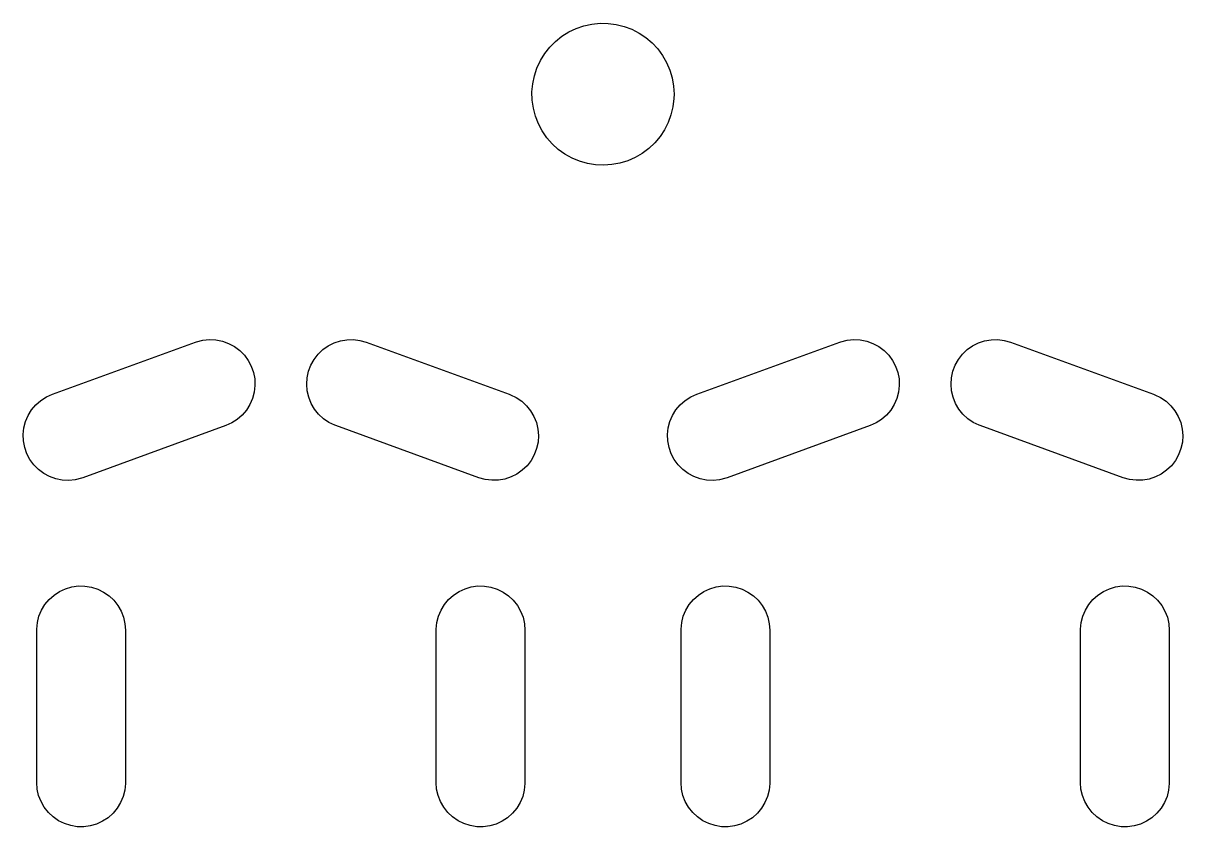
# Model space of a CAD drawing. Extents: x 15 to 417, y -163 to -100.
# Drawn here: x 167.64 to 213.36, y -131.75 to -100.07 of the extents above; entities that cross this region are included whole.
import ezdxf

# ---------------------------------------------------------------- set-up
doc = ezdxf.new("R2010")
doc.units = 0
doc.layers.add('BLACK', color=7, linetype='CONTINUOUS')

msp = doc.modelspace()

# ---------------------------------------------------------------- linework, layer by layer
at = {"layer": 'BLACK', "linetype": 'CONTINUOUS'}
for p, q in [((189.747, -100.173), (190.062, -100.104)), ((190.062, -100.104), (190.383, -100.072)), ((190.383, -100.072), (190.705, -100.078)), ((190.705, -100.078), (191.025, -100.12)), ((188.878, -100.588), (189.151, -100.416)), ((189.151, -100.416), (189.442, -100.278)), ((189.442, -100.278), (189.747, -100.173)), ((191.025, -100.12), (191.337, -100.198)), ((191.337, -100.198), (191.639, -100.312)), ((191.639, -100.312), (191.925, -100.46)), ((191.925, -100.46), (192.193, -100.64)), ((188.201, -101.272), (188.4, -101.018)), ((188.4, -101.018), (188.626, -100.789)), ((188.626, -100.789), (188.878, -100.588)), ((192.193, -100.64), (192.438, -100.849)), ((192.438, -100.849), (192.657, -101.085)), ((188.032, -101.547), (188.201, -101.272)), ((192.657, -101.085), (192.848, -101.345)), ((192.848, -101.345), (193.008, -101.625)), ((187.795, -102.145), (187.897, -101.839)), ((187.897, -101.839), (188.032, -101.547)), ((193.008, -101.625), (193.134, -101.922)), ((193.134, -101.922), (193.226, -102.231)), ((187.73, -102.461), (187.795, -102.145)), ((193.226, -102.231), (193.281, -102.548)), ((187.701, -102.782), (187.73, -102.461)), ((187.71, -103.104), (187.701, -102.782)), ((193.281, -102.548), (193.3, -102.87)), ((187.755, -103.423), (187.71, -103.104)), ((193.294, -103.046), (193.256, -103.366)), ((193.3, -102.87), (193.294, -103.046)), ((187.837, -103.735), (187.755, -103.423)), ((187.954, -104.036), (187.837, -103.735)), ((193.18, -103.679), (193.07, -103.982)), ((193.256, -103.366), (193.18, -103.679)), ((188.105, -104.32), (187.954, -104.036)), ((193.07, -103.982), (192.925, -104.27)), ((188.288, -104.586), (188.105, -104.32)), ((188.499, -104.829), (188.288, -104.586)), ((192.748, -104.539), (192.541, -104.787)), ((192.925, -104.27), (192.748, -104.539)), ((188.738, -105.046), (188.499, -104.829)), ((189, -105.234), (188.738, -105.046)), ((192.307, -105.009), (192.049, -105.202)), ((192.541, -104.787), (192.307, -105.009)), ((189.281, -105.391), (189, -105.234)), ((189.579, -105.514), (189.281, -105.391)), ((189.889, -105.603), (189.579, -105.514)), ((191.168, -105.589), (190.851, -105.648)), ((191.476, -105.494), (191.168, -105.589)), ((191.771, -105.365), (191.476, -105.494)), ((192.049, -105.202), (191.771, -105.365)), ((190.207, -105.655), (189.889, -105.603)), ((190.529, -105.67), (190.207, -105.655)), ((190.851, -105.648), (190.529, -105.67)), ((168.794, -114.698), (174.433, -112.645)), ((174.433, -112.645), (174.476, -112.63)), ((174.476, -112.63), (174.727, -112.567)), ((174.727, -112.567), (174.985, -112.541)), ((174.985, -112.541), (175.244, -112.553)), ((175.244, -112.553), (175.499, -112.604)), ((175.499, -112.604), (175.743, -112.691)), ((175.743, -112.691), (175.971, -112.814)), ((175.971, -112.814), (176.179, -112.969)), ((179.456, -112.94), (179.668, -112.79)), ((179.668, -112.79), (179.899, -112.673)), ((179.899, -112.673), (180.146, -112.592)), ((180.146, -112.592), (180.401, -112.548)), ((180.401, -112.548), (180.661, -112.542)), ((180.661, -112.542), (180.918, -112.575)), ((180.918, -112.575), (181.167, -112.645)), ((181.167, -112.645), (186.806, -114.698)), ((194.194, -114.698), (199.833, -112.645)), ((199.833, -112.645), (199.876, -112.63)), ((199.876, -112.63), (200.127, -112.567)), ((200.127, -112.567), (200.385, -112.541)), ((200.385, -112.541), (200.644, -112.553)), ((200.644, -112.553), (200.899, -112.604)), ((200.899, -112.604), (201.143, -112.691)), ((201.143, -112.691), (201.371, -112.814)), ((201.371, -112.814), (201.579, -112.969)), ((204.856, -112.94), (205.068, -112.79)), ((205.068, -112.79), (205.299, -112.673)), ((205.299, -112.673), (205.546, -112.592)), ((205.546, -112.592), (205.801, -112.548)), ((205.801, -112.548), (206.061, -112.542)), ((206.061, -112.542), (206.318, -112.575)), ((206.318, -112.575), (206.567, -112.645)), ((206.567, -112.645), (212.206, -114.698)), ((176.179, -112.969), (176.362, -113.153)), ((176.362, -113.153), (176.515, -113.363)), ((176.515, -113.363), (176.636, -113.592)), ((178.983, -113.55), (179.11, -113.324)), ((179.11, -113.324), (179.268, -113.119)), ((179.268, -113.119), (179.456, -112.94)), ((201.579, -112.969), (201.762, -113.153)), ((201.762, -113.153), (201.915, -113.363)), ((201.915, -113.363), (202.036, -113.592)), ((204.383, -113.55), (204.51, -113.324)), ((204.51, -113.324), (204.668, -113.119)), ((204.668, -113.119), (204.856, -112.94)), ((176.636, -113.592), (176.721, -113.837)), ((178.836, -114.046), (178.891, -113.793)), ((178.891, -113.793), (178.983, -113.55)), ((202.036, -113.592), (202.121, -113.837)), ((204.236, -114.046), (204.291, -113.793)), ((204.291, -113.793), (204.383, -113.55)), ((176.721, -113.837), (176.77, -114.092)), ((176.77, -114.092), (176.78, -114.351)), ((178.819, -114.305), (178.836, -114.046)), ((202.121, -113.837), (202.17, -114.092)), ((202.17, -114.092), (202.18, -114.351)), ((204.219, -114.305), (204.236, -114.046)), ((168.558, -114.804), (168.794, -114.698)), ((176.752, -114.609), (176.686, -114.86)), ((176.78, -114.351), (176.752, -114.609)), ((178.84, -114.564), (178.819, -114.305)), ((178.9, -114.816), (178.84, -114.564)), ((186.806, -114.698), (186.848, -114.714)), ((186.848, -114.714), (187.082, -114.827)), ((193.958, -114.804), (194.194, -114.698)), ((202.152, -114.609), (202.086, -114.86)), ((202.18, -114.351), (202.152, -114.609)), ((204.24, -114.564), (204.219, -114.305)), ((204.3, -114.816), (204.24, -114.564)), ((212.206, -114.698), (212.248, -114.714)), ((212.248, -114.714), (212.482, -114.827)), ((167.977, -115.313), (168.145, -115.115)), ((168.145, -115.115), (168.34, -114.944)), ((168.34, -114.944), (168.558, -114.804)), ((176.583, -115.098), (176.447, -115.319)), ((176.686, -114.86), (176.583, -115.098)), ((178.996, -115.057), (178.9, -114.816)), ((179.127, -115.281), (178.996, -115.057)), ((187.082, -114.827), (187.296, -114.972)), ((187.296, -114.972), (187.487, -115.149)), ((187.487, -115.149), (187.649, -115.351)), ((193.377, -115.313), (193.545, -115.115)), ((193.545, -115.115), (193.74, -114.944)), ((193.74, -114.944), (193.958, -114.804)), ((201.983, -115.098), (201.847, -115.319)), ((202.086, -114.86), (201.983, -115.098)), ((204.396, -115.057), (204.3, -114.816)), ((204.527, -115.281), (204.396, -115.057)), ((212.482, -114.827), (212.696, -114.972)), ((212.696, -114.972), (212.887, -115.149)), ((212.887, -115.149), (213.049, -115.351)), ((167.738, -115.772), (167.841, -115.534)), ((167.841, -115.534), (167.977, -115.313)), ((176.279, -115.517), (176.084, -115.688)), ((176.447, -115.319), (176.279, -115.517)), ((179.289, -115.483), (179.127, -115.281)), ((179.48, -115.66), (179.289, -115.483)), ((187.649, -115.351), (187.78, -115.575)), ((187.78, -115.575), (187.876, -115.816)), ((193.138, -115.772), (193.241, -115.534)), ((193.241, -115.534), (193.377, -115.313)), ((201.679, -115.517), (201.484, -115.688)), ((201.847, -115.319), (201.679, -115.517)), ((204.689, -115.483), (204.527, -115.281)), ((204.88, -115.66), (204.689, -115.483)), ((213.049, -115.351), (213.18, -115.575)), ((213.18, -115.575), (213.276, -115.816)), ((167.644, -116.281), (167.672, -116.023)), ((167.672, -116.023), (167.738, -115.772)), ((175.63, -115.934), (169.991, -117.987)), ((175.866, -115.828), (175.63, -115.934)), ((176.084, -115.688), (175.866, -115.828)), ((179.694, -115.805), (179.48, -115.66)), ((179.928, -115.918), (179.694, -115.805)), ((179.97, -115.934), (179.928, -115.918)), ((185.609, -117.987), (179.97, -115.934)), ((187.876, -115.816), (187.936, -116.068)), ((187.936, -116.068), (187.957, -116.327)), ((193.044, -116.281), (193.072, -116.023)), ((193.072, -116.023), (193.138, -115.772)), ((201.03, -115.934), (195.391, -117.987)), ((201.266, -115.828), (201.03, -115.934)), ((201.484, -115.688), (201.266, -115.828)), ((205.094, -115.805), (204.88, -115.66)), ((205.328, -115.918), (205.094, -115.805)), ((205.37, -115.934), (205.328, -115.918)), ((211.009, -117.987), (205.37, -115.934)), ((213.276, -115.816), (213.336, -116.068)), ((213.336, -116.068), (213.357, -116.327)), ((167.654, -116.54), (167.644, -116.281)), ((167.703, -116.795), (167.654, -116.54)), ((187.957, -116.327), (187.94, -116.586)), ((193.054, -116.54), (193.044, -116.281)), ((193.103, -116.795), (193.054, -116.54)), ((213.357, -116.327), (213.34, -116.586)), ((167.788, -117.04), (167.703, -116.795)), ((187.885, -116.839), (187.793, -117.082)), ((187.94, -116.586), (187.885, -116.839)), ((193.188, -117.04), (193.103, -116.795)), ((213.285, -116.839), (213.193, -117.082)), ((213.34, -116.586), (213.285, -116.839)), ((167.909, -117.269), (167.788, -117.04)), ((168.062, -117.479), (167.909, -117.269)), ((168.245, -117.663), (168.062, -117.479)), ((187.666, -117.308), (187.508, -117.513)), ((187.793, -117.082), (187.666, -117.308)), ((193.309, -117.269), (193.188, -117.04)), ((193.462, -117.479), (193.309, -117.269)), ((193.645, -117.663), (193.462, -117.479)), ((213.066, -117.308), (212.908, -117.513)), ((213.193, -117.082), (213.066, -117.308)), ((168.453, -117.818), (168.245, -117.663)), ((168.681, -117.941), (168.453, -117.818)), ((187.108, -117.842), (186.877, -117.959)), ((187.32, -117.692), (187.108, -117.842)), ((187.508, -117.513), (187.32, -117.692)), ((193.853, -117.818), (193.645, -117.663)), ((194.081, -117.941), (193.853, -117.818)), ((212.508, -117.842), (212.277, -117.959)), ((212.72, -117.692), (212.508, -117.842)), ((212.908, -117.513), (212.72, -117.692)), ((168.925, -118.028), (168.681, -117.941)), ((169.18, -118.079), (168.925, -118.028)), ((169.439, -118.091), (169.18, -118.079)), ((169.697, -118.065), (169.439, -118.091)), ((169.948, -118.002), (169.697, -118.065)), ((169.991, -117.987), (169.948, -118.002)), ((185.858, -118.057), (185.609, -117.987)), ((186.115, -118.09), (185.858, -118.057)), ((186.375, -118.084), (186.115, -118.09)), ((186.63, -118.04), (186.375, -118.084)), ((186.877, -117.959), (186.63, -118.04)), ((194.325, -118.028), (194.081, -117.941)), ((194.58, -118.079), (194.325, -118.028)), ((194.839, -118.091), (194.58, -118.079)), ((195.097, -118.065), (194.839, -118.091)), ((195.348, -118.002), (195.097, -118.065)), ((195.391, -117.987), (195.348, -118.002)), ((211.258, -118.057), (211.009, -117.987)), ((211.515, -118.09), (211.258, -118.057)), ((211.775, -118.084), (211.515, -118.09)), ((212.03, -118.04), (211.775, -118.084)), ((212.277, -117.959), (212.03, -118.04)), ((168.861, -122.612), (169.078, -122.469)), ((169.078, -122.469), (169.313, -122.361)), ((169.313, -122.361), (169.562, -122.288)), ((169.562, -122.288), (169.819, -122.253)), ((169.819, -122.253), (170.079, -122.257)), ((170.079, -122.257), (170.335, -122.298)), ((170.335, -122.298), (170.582, -122.377)), ((170.582, -122.377), (170.814, -122.492)), ((170.814, -122.492), (171.027, -122.64)), ((184.609, -122.612), (184.826, -122.469)), ((184.826, -122.469), (185.061, -122.361)), ((185.061, -122.361), (185.31, -122.288)), ((185.31, -122.288), (185.567, -122.253)), ((185.567, -122.253), (185.827, -122.257)), ((185.827, -122.257), (186.083, -122.298)), ((186.083, -122.298), (186.33, -122.377)), ((186.33, -122.377), (186.562, -122.492)), ((186.562, -122.492), (186.775, -122.64)), ((194.261, -122.612), (194.478, -122.469)), ((194.478, -122.469), (194.713, -122.361)), ((194.713, -122.361), (194.962, -122.288)), ((194.962, -122.288), (195.219, -122.253)), ((195.219, -122.253), (195.479, -122.257)), ((195.479, -122.257), (195.735, -122.298)), ((195.735, -122.298), (195.982, -122.377)), ((195.982, -122.377), (196.214, -122.492)), ((196.214, -122.492), (196.427, -122.64)), ((210.009, -122.612), (210.226, -122.469)), ((210.226, -122.469), (210.461, -122.361)), ((210.461, -122.361), (210.71, -122.288)), ((210.71, -122.288), (210.967, -122.253)), ((210.967, -122.253), (211.227, -122.257)), ((211.227, -122.257), (211.483, -122.298)), ((211.483, -122.298), (211.73, -122.377)), ((211.73, -122.377), (211.962, -122.492)), ((211.962, -122.492), (212.175, -122.64)), ((168.501, -122.984), (168.667, -122.784)), ((168.667, -122.784), (168.861, -122.612)), ((171.027, -122.64), (171.216, -122.818)), ((171.216, -122.818), (171.377, -123.021)), ((184.249, -122.984), (184.415, -122.784)), ((184.415, -122.784), (184.609, -122.612)), ((186.775, -122.64), (186.964, -122.818)), ((186.964, -122.818), (187.125, -123.021)), ((193.901, -122.984), (194.067, -122.784)), ((194.067, -122.784), (194.261, -122.612)), ((196.427, -122.64), (196.616, -122.818)), ((196.616, -122.818), (196.777, -123.021)), ((209.649, -122.984), (209.815, -122.784)), ((209.815, -122.784), (210.009, -122.612)), ((212.175, -122.64), (212.364, -122.818)), ((212.364, -122.818), (212.525, -123.021)), ((168.266, -123.445), (168.367, -123.206)), ((168.367, -123.206), (168.501, -122.984)), ((171.377, -123.021), (171.506, -123.247)), ((171.506, -123.247), (171.6, -123.488)), ((184.014, -123.445), (184.115, -123.206)), ((184.115, -123.206), (184.249, -122.984)), ((187.125, -123.021), (187.254, -123.247)), ((187.254, -123.247), (187.348, -123.488)), ((193.666, -123.445), (193.767, -123.206)), ((193.767, -123.206), (193.901, -122.984)), ((196.777, -123.021), (196.906, -123.247)), ((196.906, -123.247), (197, -123.488)), ((209.414, -123.445), (209.515, -123.206)), ((209.515, -123.206), (209.649, -122.984)), ((212.525, -123.021), (212.654, -123.247)), ((212.654, -123.247), (212.748, -123.488)), ((168.177, -123.954), (168.203, -123.696)), ((168.203, -123.696), (168.266, -123.445)), ((171.6, -123.488), (171.657, -123.741)), ((171.657, -123.741), (171.676, -124)), ((183.925, -123.954), (183.951, -123.696)), ((183.951, -123.696), (184.014, -123.445)), ((187.348, -123.488), (187.405, -123.741)), ((187.405, -123.741), (187.424, -124)), ((193.577, -123.954), (193.603, -123.696)), ((193.603, -123.696), (193.666, -123.445)), ((197, -123.488), (197.057, -123.741)), ((197.057, -123.741), (197.076, -124)), ((209.325, -123.954), (209.351, -123.696)), ((209.351, -123.696), (209.414, -123.445)), ((212.748, -123.488), (212.805, -123.741)), ((212.805, -123.741), (212.824, -124)), ((168.176, -124), (168.177, -123.954)), ((168.176, -130), (168.176, -124)), ((171.676, -124), (171.676, -130)), ((183.924, -124), (183.925, -123.954)), ((183.924, -130), (183.924, -124)), ((187.424, -124), (187.424, -130)), ((193.576, -124), (193.577, -123.954)), ((193.576, -130), (193.576, -124)), ((197.076, -124), (197.076, -130)), ((209.324, -124), (209.325, -123.954)), ((209.324, -130), (209.324, -124)), ((212.824, -124), (212.824, -130)), ((168.195, -130.259), (168.176, -130)), ((168.252, -130.512), (168.195, -130.259)), ((171.675, -130.046), (171.649, -130.304)), ((171.676, -130), (171.675, -130.046)), ((183.943, -130.259), (183.924, -130)), ((184, -130.512), (183.943, -130.259)), ((187.423, -130.046), (187.397, -130.304)), ((187.424, -130), (187.423, -130.046)), ((193.595, -130.259), (193.576, -130)), ((193.652, -130.512), (193.595, -130.259)), ((197.075, -130.046), (197.049, -130.304)), ((197.076, -130), (197.075, -130.046)), ((209.343, -130.259), (209.324, -130)), ((209.4, -130.512), (209.343, -130.259)), ((212.823, -130.046), (212.797, -130.304)), ((212.824, -130), (212.823, -130.046)), ((168.346, -130.753), (168.252, -130.512)), ((171.586, -130.555), (171.485, -130.794)), ((171.649, -130.304), (171.586, -130.555)), ((184.094, -130.753), (184, -130.512)), ((187.334, -130.555), (187.233, -130.794)), ((187.397, -130.304), (187.334, -130.555)), ((193.746, -130.753), (193.652, -130.512)), ((196.986, -130.555), (196.885, -130.794)), ((197.049, -130.304), (196.986, -130.555)), ((209.494, -130.753), (209.4, -130.512)), ((212.734, -130.555), (212.633, -130.794)), ((212.797, -130.304), (212.734, -130.555)), ((168.475, -130.979), (168.346, -130.753)), ((168.636, -131.182), (168.475, -130.979)), ((168.825, -131.36), (168.636, -131.182)), ((171.351, -131.016), (171.185, -131.216)), ((171.485, -130.794), (171.351, -131.016)), ((184.223, -130.979), (184.094, -130.753)), ((184.384, -131.182), (184.223, -130.979)), ((184.573, -131.36), (184.384, -131.182)), ((187.099, -131.016), (186.933, -131.216)), ((187.233, -130.794), (187.099, -131.016)), ((193.875, -130.979), (193.746, -130.753)), ((194.036, -131.182), (193.875, -130.979)), ((194.225, -131.36), (194.036, -131.182)), ((196.751, -131.016), (196.585, -131.216)), ((196.885, -130.794), (196.751, -131.016)), ((209.623, -130.979), (209.494, -130.753)), ((209.784, -131.182), (209.623, -130.979)), ((209.973, -131.36), (209.784, -131.182)), ((212.499, -131.016), (212.333, -131.216)), ((212.633, -130.794), (212.499, -131.016)), ((169.038, -131.508), (168.825, -131.36)), ((169.27, -131.623), (169.038, -131.508)), ((169.517, -131.702), (169.27, -131.623)), ((170.539, -131.639), (170.29, -131.712)), ((170.774, -131.531), (170.539, -131.639)), ((170.991, -131.388), (170.774, -131.531)), ((171.185, -131.216), (170.991, -131.388)), ((184.786, -131.508), (184.573, -131.36)), ((185.018, -131.623), (184.786, -131.508)), ((185.265, -131.702), (185.018, -131.623)), ((186.287, -131.639), (186.038, -131.712)), ((186.522, -131.531), (186.287, -131.639)), ((186.739, -131.388), (186.522, -131.531)), ((186.933, -131.216), (186.739, -131.388)), ((194.438, -131.508), (194.225, -131.36)), ((194.67, -131.623), (194.438, -131.508)), ((194.917, -131.702), (194.67, -131.623)), ((195.939, -131.639), (195.69, -131.712)), ((196.174, -131.531), (195.939, -131.639)), ((196.391, -131.388), (196.174, -131.531)), ((196.585, -131.216), (196.391, -131.388)), ((210.186, -131.508), (209.973, -131.36)), ((210.418, -131.623), (210.186, -131.508)), ((210.665, -131.702), (210.418, -131.623)), ((211.687, -131.639), (211.438, -131.712)), ((211.922, -131.531), (211.687, -131.639)), ((212.139, -131.388), (211.922, -131.531)), ((212.333, -131.216), (212.139, -131.388)), ((169.773, -131.743), (169.517, -131.702)), ((170.033, -131.747), (169.773, -131.743)), ((170.29, -131.712), (170.033, -131.747)), ((185.521, -131.743), (185.265, -131.702)), ((185.781, -131.747), (185.521, -131.743)), ((186.038, -131.712), (185.781, -131.747)), ((195.173, -131.743), (194.917, -131.702)), ((195.433, -131.747), (195.173, -131.743)), ((195.69, -131.712), (195.433, -131.747)), ((210.921, -131.743), (210.665, -131.702)), ((211.181, -131.747), (210.921, -131.743)), ((211.438, -131.712), (211.181, -131.747))]:
    msp.add_line(p, q, dxfattribs=at)

doc.saveas('drawing.dxf')
